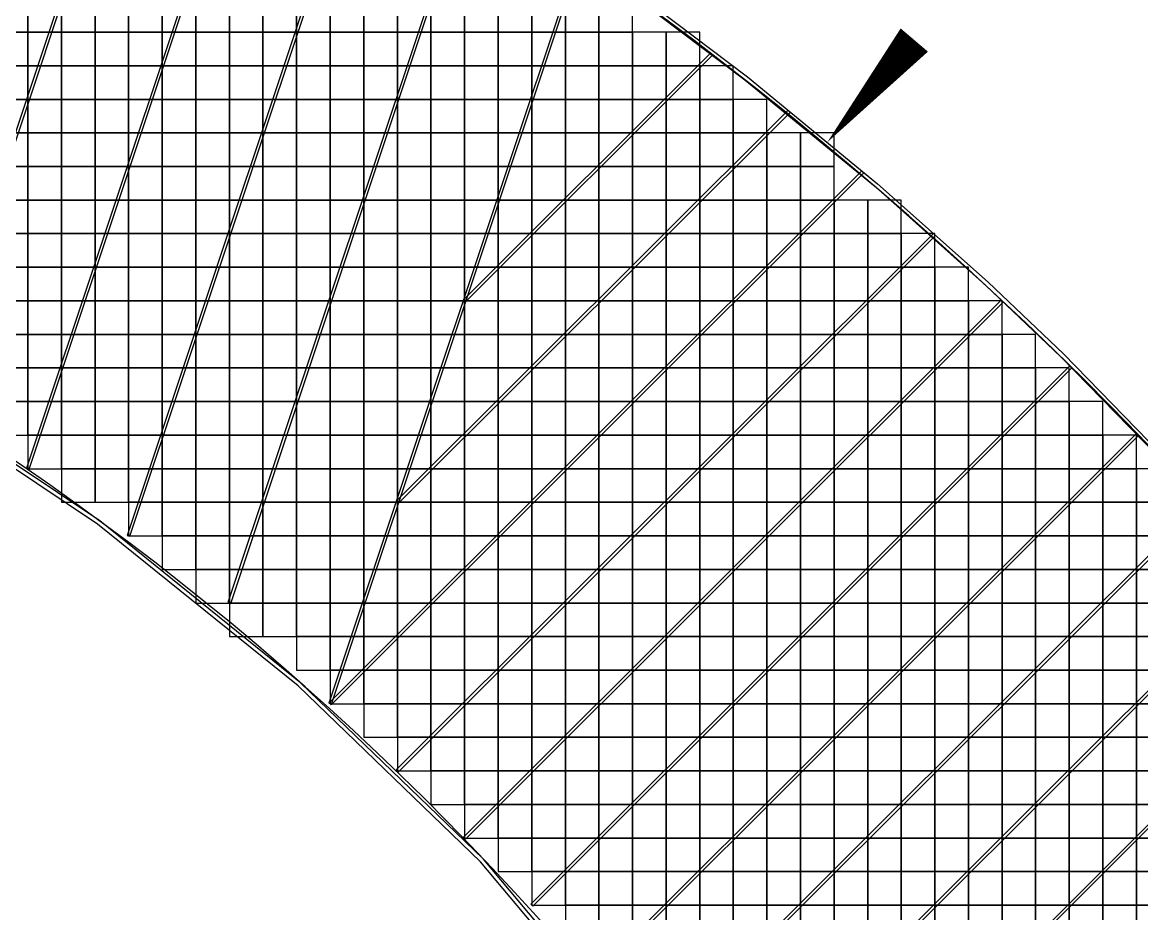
# Model space of a CAD drawing. Extents: x -31693 to 132909863, y -42052423 to 151957.
# Drawn here: x 114964 to 131622, y 89591 to 102862 of the extents above; entities that cross this region are included whole.
import ezdxf

# ---------------------------------------------------------------- set-up
doc = ezdxf.new("R2010")
doc.units = 0
doc.header["$LTSCALE"] = 1000
doc.header["$MEASUREMENT"] = 0
for name, color, linetype in [('500浮箱', 162, 'Continuous'), ('A-G-VISIBLE', 9, 'Continuous'), ('DIM_SYMB', 3, 'Continuous'), ('主龙骨', 4, 'Continuous'), ('边梁（14a槽钢', 3, 'Continuous')]:
    doc.layers.add(name, color=color, linetype=linetype)

# ---------------------------------------------------------------- blocks, each defined once
blk = doc.blocks.new('dasd')
at = {"layer": 'A-G-VISIBLE', "linetype": 'Continuous'}
for centre, radius, start, end in [((-132803.822, 42108.688), 57.677, 29.84645, 67.5516), ((-132803.304, 42112.783), 43.061, 27.6831, 69.1971)]:
    blk.add_arc(centre, radius, start, end, dxfattribs=at)

msp = doc.modelspace()

# ---------------------------------------------------------------- linework, layer by layer
at = {"layer": '500浮箱', "elevation": 2850}
for points in [[(114545, 102716), (115045, 102716), (115045, 103216), (114545, 103216)], [(115045, 102716), (115545, 102716), (115545, 103216), (115045, 103216)], [(115545, 102716), (116045, 102716), (116045, 103216), (115545, 103216)], [(116045, 102716), (116545, 102716), (116545, 103216), (116045, 103216)], [(116545, 102716), (117045, 102716), (117045, 103216), (116545, 103216)], [(117045, 102716), (117545, 102716), (117545, 103216), (117045, 103216)], [(117545, 102716), (118045, 102716), (118045, 103216), (117545, 103216)], [(118045, 102716), (118545, 102716), (118545, 103216), (118045, 103216)], [(118545, 102716), (119045, 102716), (119045, 103216), (118545, 103216)], [(119045, 102716), (119545, 102716), (119545, 103216), (119045, 103216)], [(119545, 102716), (120045, 102716), (120045, 103216), (119545, 103216)], [(120045, 102716), (120545, 102716), (120545, 103216), (120045, 103216)], [(120545, 102716), (121045, 102716), (121045, 103216), (120545, 103216)], [(121045, 102716), (121545, 102716), (121545, 103216), (121045, 103216)], [(121545, 102716), (122045, 102716), (122045, 103216), (121545, 103216)], [(122045, 102716), (122545, 102716), (122545, 103216), (122045, 103216)], [(122545, 102716), (123045, 102716), (123045, 103216), (122545, 103216)], [(123045, 102716), (123545, 102716), (123545, 103216), (123045, 103216)], [(123545, 102716), (124045, 102716), (124045, 103216), (123545, 103216)], [(114545, 102216), (115045, 102216), (115045, 102716), (114545, 102716)], [(115045, 102216), (115545, 102216), (115545, 102716), (115045, 102716)], [(115545, 102216), (116045, 102216), (116045, 102716), (115545, 102716)], [(116045, 102216), (116545, 102216), (116545, 102716), (116045, 102716)], [(116545, 102216), (117045, 102216), (117045, 102716), (116545, 102716)], [(117045, 102216), (117545, 102216), (117545, 102716), (117045, 102716)], [(117545, 102216), (118045, 102216), (118045, 102716), (117545, 102716)], [(118045, 102216), (118545, 102216), (118545, 102716), (118045, 102716)], [(118545, 102216), (119045, 102216), (119045, 102716), (118545, 102716)], [(119045, 102216), (119545, 102216), (119545, 102716), (119045, 102716)], [(119545, 102216), (120045, 102216), (120045, 102716), (119545, 102716)], [(120045, 102216), (120545, 102216), (120545, 102716), (120045, 102716)], [(120545, 102216), (121045, 102216), (121045, 102716), (120545, 102716)], [(121045, 102216), (121545, 102216), (121545, 102716), (121045, 102716)], [(121545, 102216), (122045, 102216), (122045, 102716), (121545, 102716)], [(122045, 102216), (122545, 102216), (122545, 102716), (122045, 102716)], [(122545, 102216), (123045, 102216), (123045, 102716), (122545, 102716)], [(123045, 102216), (123545, 102216), (123545, 102716), (123045, 102716)], [(123545, 102216), (124045, 102216), (124045, 102716), (123545, 102716)], [(124045, 102216), (124545, 102216), (124545, 102716), (124045, 102716)], [(124545, 102216), (125045, 102216), (125045, 102716), (124545, 102716)], [(114545, 101716), (115045, 101716), (115045, 102216), (114545, 102216)], [(115045, 101716), (115545, 101716), (115545, 102216), (115045, 102216)], [(115545, 101716), (116045, 101716), (116045, 102216), (115545, 102216)], [(116045, 101716), (116545, 101716), (116545, 102216), (116045, 102216)], [(116545, 101716), (117045, 101716), (117045, 102216), (116545, 102216)], [(117045, 101716), (117545, 101716), (117545, 102216), (117045, 102216)], [(117545, 101716), (118045, 101716), (118045, 102216), (117545, 102216)], [(118045, 101716), (118545, 101716), (118545, 102216), (118045, 102216)], [(118545, 101716), (119045, 101716), (119045, 102216), (118545, 102216)], [(119045, 101716), (119545, 101716), (119545, 102216), (119045, 102216)], [(119545, 101716), (120045, 101716), (120045, 102216), (119545, 102216)], [(120045, 101716), (120545, 101716), (120545, 102216), (120045, 102216)], [(120545, 101716), (121045, 101716), (121045, 102216), (120545, 102216)], [(121045, 101716), (121545, 101716), (121545, 102216), (121045, 102216)], [(121545, 101716), (122045, 101716), (122045, 102216), (121545, 102216)], [(122045, 101716), (122545, 101716), (122545, 102216), (122045, 102216)], [(122545, 101716), (123045, 101716), (123045, 102216), (122545, 102216)], [(123045, 101716), (123545, 101716), (123545, 102216), (123045, 102216)], [(123545, 101716), (124045, 101716), (124045, 102216), (123545, 102216)], [(124045, 101716), (124545, 101716), (124545, 102216), (124045, 102216)], [(124545, 101716), (125045, 101716), (125045, 102216), (124545, 102216)], [(125045, 101716), (125545, 101716), (125545, 102216), (125045, 102216)], [(114545, 101216), (115045, 101216), (115045, 101716), (114545, 101716)], [(115045, 101216), (115545, 101216), (115545, 101716), (115045, 101716)], [(115545, 101216), (116045, 101216), (116045, 101716), (115545, 101716)], [(116045, 101216), (116545, 101216), (116545, 101716), (116045, 101716)], [(116545, 101216), (117045, 101216), (117045, 101716), (116545, 101716)], [(117045, 101216), (117545, 101216), (117545, 101716), (117045, 101716)], [(117545, 101216), (118045, 101216), (118045, 101716), (117545, 101716)], [(118045, 101216), (118545, 101216), (118545, 101716), (118045, 101716)], [(118545, 101216), (119045, 101216), (119045, 101716), (118545, 101716)], [(119045, 101216), (119545, 101216), (119545, 101716), (119045, 101716)], [(119545, 101216), (120045, 101216), (120045, 101716), (119545, 101716)], [(120045, 101216), (120545, 101216), (120545, 101716), (120045, 101716)], [(120545, 101216), (121045, 101216), (121045, 101716), (120545, 101716)], [(121045, 101216), (121545, 101216), (121545, 101716), (121045, 101716)], [(121545, 101216), (122045, 101216), (122045, 101716), (121545, 101716)], [(122045, 101216), (122545, 101216), (122545, 101716), (122045, 101716)], [(122545, 101216), (123045, 101216), (123045, 101716), (122545, 101716)], [(123045, 101216), (123545, 101216), (123545, 101716), (123045, 101716)], [(123545, 101216), (124045, 101216), (124045, 101716), (123545, 101716)], [(124045, 101216), (124545, 101216), (124545, 101716), (124045, 101716)], [(124545, 101216), (125045, 101216), (125045, 101716), (124545, 101716)], [(125045, 101216), (125545, 101216), (125545, 101716), (125045, 101716)], [(125545, 101216), (126045, 101216), (126045, 101716), (125545, 101716)], [(114545, 100716), (115045, 100716), (115045, 101216), (114545, 101216)], [(115045, 100716), (115545, 100716), (115545, 101216), (115045, 101216)], [(115545, 100716), (116045, 100716), (116045, 101216), (115545, 101216)], [(116045, 100716), (116545, 100716), (116545, 101216), (116045, 101216)], [(116545, 100716), (117045, 100716), (117045, 101216), (116545, 101216)], [(117045, 100716), (117545, 100716), (117545, 101216), (117045, 101216)], [(117545, 100716), (118045, 100716), (118045, 101216), (117545, 101216)], [(118045, 100716), (118545, 100716), (118545, 101216), (118045, 101216)], [(118545, 100716), (119045, 100716), (119045, 101216), (118545, 101216)], [(119045, 100716), (119545, 100716), (119545, 101216), (119045, 101216)], [(119545, 100716), (120045, 100716), (120045, 101216), (119545, 101216)], [(120045, 100716), (120545, 100716), (120545, 101216), (120045, 101216)], [(120545, 100716), (121045, 100716), (121045, 101216), (120545, 101216)], [(121045, 100716), (121545, 100716), (121545, 101216), (121045, 101216)], [(121545, 100716), (122045, 100716), (122045, 101216), (121545, 101216)], [(122045, 100716), (122545, 100716), (122545, 101216), (122045, 101216)], [(122545, 100716), (123045, 100716), (123045, 101216), (122545, 101216)], [(123045, 100716), (123545, 100716), (123545, 101216), (123045, 101216)], [(123545, 100716), (124045, 100716), (124045, 101216), (123545, 101216)], [(124045, 100716), (124545, 100716), (124545, 101216), (124045, 101216)], [(124545, 100716), (125045, 100716), (125045, 101216), (124545, 101216)], [(125045, 100716), (125545, 100716), (125545, 101216), (125045, 101216)], [(125545, 100716), (126045, 100716), (126045, 101216), (125545, 101216)], [(126045, 100716), (126545, 100716), (126545, 101216), (126045, 101216)], [(126545, 100716), (127045, 100716), (127045, 101216), (126545, 101216)], [(114545, 100216), (115045, 100216), (115045, 100716), (114545, 100716)], [(115045, 100216), (115545, 100216), (115545, 100716), (115045, 100716)], [(115545, 100216), (116045, 100216), (116045, 100716), (115545, 100716)], [(116045, 100216), (116545, 100216), (116545, 100716), (116045, 100716)], [(116545, 100216), (117045, 100216), (117045, 100716), (116545, 100716)], [(117045, 100216), (117545, 100216), (117545, 100716), (117045, 100716)], [(117545, 100216), (118045, 100216), (118045, 100716), (117545, 100716)], [(118045, 100216), (118545, 100216), (118545, 100716), (118045, 100716)], [(118545, 100216), (119045, 100216), (119045, 100716), (118545, 100716)], [(119045, 100216), (119545, 100216), (119545, 100716), (119045, 100716)], [(119545, 100216), (120045, 100216), (120045, 100716), (119545, 100716)], [(120045, 100216), (120545, 100216), (120545, 100716), (120045, 100716)], [(120545, 100216), (121045, 100216), (121045, 100716), (120545, 100716)], [(121045, 100216), (121545, 100216), (121545, 100716), (121045, 100716)], [(121545, 100216), (122045, 100216), (122045, 100716), (121545, 100716)], [(122045, 100216), (122545, 100216), (122545, 100716), (122045, 100716)], [(122545, 100216), (123045, 100216), (123045, 100716), (122545, 100716)], [(123045, 100216), (123545, 100216), (123545, 100716), (123045, 100716)], [(123545, 100216), (124045, 100216), (124045, 100716), (123545, 100716)], [(124045, 100216), (124545, 100216), (124545, 100716), (124045, 100716)], [(124545, 100216), (125045, 100216), (125045, 100716), (124545, 100716)], [(125045, 100216), (125545, 100216), (125545, 100716), (125045, 100716)], [(125545, 100216), (126045, 100216), (126045, 100716), (125545, 100716)], [(126045, 100216), (126545, 100216), (126545, 100716), (126045, 100716)], [(126545, 100216), (127045, 100216), (127045, 100716), (126545, 100716)], [(114545, 99716), (115045, 99716), (115045, 100216), (114545, 100216)], [(115045, 99716), (115545, 99716), (115545, 100216), (115045, 100216)], [(115545, 99716), (116045, 99716), (116045, 100216), (115545, 100216)], [(116045, 99716), (116545, 99716), (116545, 100216), (116045, 100216)], [(116545, 99716), (117045, 99716), (117045, 100216), (116545, 100216)], [(117045, 99716), (117545, 99716), (117545, 100216), (117045, 100216)], [(117545, 99716), (118045, 99716), (118045, 100216), (117545, 100216)], [(118045, 99716), (118545, 99716), (118545, 100216), (118045, 100216)], [(118545, 99716), (119045, 99716), (119045, 100216), (118545, 100216)], [(119045, 99716), (119545, 99716), (119545, 100216), (119045, 100216)], [(119545, 99716), (120045, 99716), (120045, 100216), (119545, 100216)], [(120045, 99716), (120545, 99716), (120545, 100216), (120045, 100216)], [(120545, 99716), (121045, 99716), (121045, 100216), (120545, 100216)], [(121045, 99716), (121545, 99716), (121545, 100216), (121045, 100216)], [(121545, 99716), (122045, 99716), (122045, 100216), (121545, 100216)], [(122045, 99716), (122545, 99716), (122545, 100216), (122045, 100216)], [(122545, 99716), (123045, 99716), (123045, 100216), (122545, 100216)], [(123045, 99716), (123545, 99716), (123545, 100216), (123045, 100216)], [(123545, 99716), (124045, 99716), (124045, 100216), (123545, 100216)], [(124045, 99716), (124545, 99716), (124545, 100216), (124045, 100216)], [(124545, 99716), (125045, 99716), (125045, 100216), (124545, 100216)], [(125045, 99716), (125545, 99716), (125545, 100216), (125045, 100216)], [(125545, 99716), (126045, 99716), (126045, 100216), (125545, 100216)], [(126045, 99716), (126545, 99716), (126545, 100216), (126045, 100216)], [(126545, 99716), (127045, 99716), (127045, 100216), (126545, 100216)], [(127045, 99716), (127545, 99716), (127545, 100216), (127045, 100216)], [(127545, 99716), (128045, 99716), (128045, 100216), (127545, 100216)], [(114545, 99216), (115045, 99216), (115045, 99716), (114545, 99716)], [(115045, 99216), (115545, 99216), (115545, 99716), (115045, 99716)], [(115545, 99216), (116045, 99216), (116045, 99716), (115545, 99716)], [(116045, 99216), (116545, 99216), (116545, 99716), (116045, 99716)], [(116545, 99216), (117045, 99216), (117045, 99716), (116545, 99716)], [(117045, 99216), (117545, 99216), (117545, 99716), (117045, 99716)], [(117545, 99216), (118045, 99216), (118045, 99716), (117545, 99716)], [(118045, 99216), (118545, 99216), (118545, 99716), (118045, 99716)], [(118545, 99216), (119045, 99216), (119045, 99716), (118545, 99716)], [(119045, 99216), (119545, 99216), (119545, 99716), (119045, 99716)], [(119545, 99216), (120045, 99216), (120045, 99716), (119545, 99716)], [(120045, 99216), (120545, 99216), (120545, 99716), (120045, 99716)], [(120545, 99216), (121045, 99216), (121045, 99716), (120545, 99716)], [(121045, 99216), (121545, 99216), (121545, 99716), (121045, 99716)], [(121545, 99216), (122045, 99216), (122045, 99716), (121545, 99716)], [(122045, 99216), (122545, 99216), (122545, 99716), (122045, 99716)], [(122545, 99216), (123045, 99216), (123045, 99716), (122545, 99716)], [(123045, 99216), (123545, 99216), (123545, 99716), (123045, 99716)], [(123545, 99216), (124045, 99216), (124045, 99716), (123545, 99716)], [(124045, 99216), (124545, 99216), (124545, 99716), (124045, 99716)], [(124545, 99216), (125045, 99216), (125045, 99716), (124545, 99716)], [(125045, 99216), (125545, 99216), (125545, 99716), (125045, 99716)], [(125545, 99216), (126045, 99216), (126045, 99716), (125545, 99716)], [(126045, 99216), (126545, 99216), (126545, 99716), (126045, 99716)], [(126545, 99216), (127045, 99216), (127045, 99716), (126545, 99716)], [(127045, 99216), (127545, 99216), (127545, 99716), (127045, 99716)], [(127545, 99216), (128045, 99216), (128045, 99716), (127545, 99716)], [(128045, 99216), (128545, 99216), (128545, 99716), (128045, 99716)], [(114545, 98716), (115045, 98716), (115045, 99216), (114545, 99216)], [(115045, 98716), (115545, 98716), (115545, 99216), (115045, 99216)], [(115545, 98716), (116045, 98716), (116045, 99216), (115545, 99216)], [(116045, 98716), (116545, 98716), (116545, 99216), (116045, 99216)], [(116545, 98716), (117045, 98716), (117045, 99216), (116545, 99216)], [(117045, 98716), (117545, 98716), (117545, 99216), (117045, 99216)], [(117545, 98716), (118045, 98716), (118045, 99216), (117545, 99216)], [(118045, 98716), (118545, 98716), (118545, 99216), (118045, 99216)], [(118545, 98716), (119045, 98716), (119045, 99216), (118545, 99216)], [(119045, 98716), (119545, 98716), (119545, 99216), (119045, 99216)], [(119545, 98716), (120045, 98716), (120045, 99216), (119545, 99216)], [(120045, 98716), (120545, 98716), (120545, 99216), (120045, 99216)], [(120545, 98716), (121045, 98716), (121045, 99216), (120545, 99216)], [(121045, 98716), (121545, 98716), (121545, 99216), (121045, 99216)], [(121545, 98716), (122045, 98716), (122045, 99216), (121545, 99216)], [(122045, 98716), (122545, 98716), (122545, 99216), (122045, 99216)], [(122545, 98716), (123045, 98716), (123045, 99216), (122545, 99216)], [(123045, 98716), (123545, 98716), (123545, 99216), (123045, 99216)], [(123545, 98716), (124045, 98716), (124045, 99216), (123545, 99216)], [(124045, 98716), (124545, 98716), (124545, 99216), (124045, 99216)], [(124545, 98716), (125045, 98716), (125045, 99216), (124545, 99216)], [(125045, 98716), (125545, 98716), (125545, 99216), (125045, 99216)], [(125545, 98716), (126045, 98716), (126045, 99216), (125545, 99216)], [(126045, 98716), (126545, 98716), (126545, 99216), (126045, 99216)], [(126545, 98716), (127045, 98716), (127045, 99216), (126545, 99216)], [(127045, 98716), (127545, 98716), (127545, 99216), (127045, 99216)], [(127545, 98716), (128045, 98716), (128045, 99216), (127545, 99216)], [(128045, 98716), (128545, 98716), (128545, 99216), (128045, 99216)], [(128545, 98716), (129045, 98716), (129045, 99216), (128545, 99216)], [(114545, 98216), (115045, 98216), (115045, 98716), (114545, 98716)], [(115045, 98216), (115545, 98216), (115545, 98716), (115045, 98716)], [(115545, 98216), (116045, 98216), (116045, 98716), (115545, 98716)], [(116045, 98216), (116545, 98216), (116545, 98716), (116045, 98716)], [(116545, 98216), (117045, 98216), (117045, 98716), (116545, 98716)], [(117045, 98216), (117545, 98216), (117545, 98716), (117045, 98716)], [(117545, 98216), (118045, 98216), (118045, 98716), (117545, 98716)], [(118045, 98216), (118545, 98216), (118545, 98716), (118045, 98716)], [(118545, 98216), (119045, 98216), (119045, 98716), (118545, 98716)], [(119045, 98216), (119545, 98216), (119545, 98716), (119045, 98716)], [(119545, 98216), (120045, 98216), (120045, 98716), (119545, 98716)], [(120045, 98216), (120545, 98216), (120545, 98716), (120045, 98716)], [(120545, 98216), (121045, 98216), (121045, 98716), (120545, 98716)], [(121045, 98216), (121545, 98216), (121545, 98716), (121045, 98716)], [(121545, 98216), (122045, 98216), (122045, 98716), (121545, 98716)], [(122045, 98216), (122545, 98216), (122545, 98716), (122045, 98716)], [(122545, 98216), (123045, 98216), (123045, 98716), (122545, 98716)], [(123045, 98216), (123545, 98216), (123545, 98716), (123045, 98716)], [(123545, 98216), (124045, 98216), (124045, 98716), (123545, 98716)], [(124045, 98216), (124545, 98216), (124545, 98716), (124045, 98716)], [(124545, 98216), (125045, 98216), (125045, 98716), (124545, 98716)], [(125045, 98216), (125545, 98216), (125545, 98716), (125045, 98716)], [(125545, 98216), (126045, 98216), (126045, 98716), (125545, 98716)], [(126045, 98216), (126545, 98216), (126545, 98716), (126045, 98716)], [(126545, 98216), (127045, 98216), (127045, 98716), (126545, 98716)], [(127045, 98216), (127545, 98216), (127545, 98716), (127045, 98716)], [(127545, 98216), (128045, 98216), (128045, 98716), (127545, 98716)], [(128045, 98216), (128545, 98216), (128545, 98716), (128045, 98716)], [(128545, 98216), (129045, 98216), (129045, 98716), (128545, 98716)], [(129045, 98216), (129545, 98216), (129545, 98716), (129045, 98716)], [(114545, 97716), (115045, 97716), (115045, 98216), (114545, 98216)], [(115045, 97716), (115545, 97716), (115545, 98216), (115045, 98216)], [(115545, 97716), (116045, 97716), (116045, 98216), (115545, 98216)], [(116045, 97716), (116545, 97716), (116545, 98216), (116045, 98216)], [(116545, 97716), (117045, 97716), (117045, 98216), (116545, 98216)], [(117045, 97716), (117545, 97716), (117545, 98216), (117045, 98216)], [(117545, 97716), (118045, 97716), (118045, 98216), (117545, 98216)], [(118045, 97716), (118545, 97716), (118545, 98216), (118045, 98216)], [(118545, 97716), (119045, 97716), (119045, 98216), (118545, 98216)], [(119045, 97716), (119545, 97716), (119545, 98216), (119045, 98216)], [(119545, 97716), (120045, 97716), (120045, 98216), (119545, 98216)], [(120045, 97716), (120545, 97716), (120545, 98216), (120045, 98216)], [(120545, 97716), (121045, 97716), (121045, 98216), (120545, 98216)], [(121045, 97716), (121545, 97716), (121545, 98216), (121045, 98216)], [(121545, 97716), (122045, 97716), (122045, 98216), (121545, 98216)], [(122045, 97716), (122545, 97716), (122545, 98216), (122045, 98216)], [(122545, 97716), (123045, 97716), (123045, 98216), (122545, 98216)], [(123045, 97716), (123545, 97716), (123545, 98216), (123045, 98216)], [(123545, 97716), (124045, 97716), (124045, 98216), (123545, 98216)], [(124045, 97716), (124545, 97716), (124545, 98216), (124045, 98216)], [(124545, 97716), (125045, 97716), (125045, 98216), (124545, 98216)], [(125045, 97716), (125545, 97716), (125545, 98216), (125045, 98216)], [(125545, 97716), (126045, 97716), (126045, 98216), (125545, 98216)], [(126045, 97716), (126545, 97716), (126545, 98216), (126045, 98216)], [(126545, 97716), (127045, 97716), (127045, 98216), (126545, 98216)], [(127045, 97716), (127545, 97716), (127545, 98216), (127045, 98216)], [(127545, 97716), (128045, 97716), (128045, 98216), (127545, 98216)], [(128045, 97716), (128545, 97716), (128545, 98216), (128045, 98216)], [(128545, 97716), (129045, 97716), (129045, 98216), (128545, 98216)], [(129045, 97716), (129545, 97716), (129545, 98216), (129045, 98216)], [(129545, 97716), (130045, 97716), (130045, 98216), (129545, 98216)], [(114545, 97216), (115045, 97216), (115045, 97716), (114545, 97716)], [(115045, 97216), (115545, 97216), (115545, 97716), (115045, 97716)], [(115545, 97216), (116045, 97216), (116045, 97716), (115545, 97716)], [(116045, 97216), (116545, 97216), (116545, 97716), (116045, 97716)], [(116545, 97216), (117045, 97216), (117045, 97716), (116545, 97716)], [(117045, 97216), (117545, 97216), (117545, 97716), (117045, 97716)], [(117545, 97216), (118045, 97216), (118045, 97716), (117545, 97716)], [(118045, 97216), (118545, 97216), (118545, 97716), (118045, 97716)], [(118545, 97216), (119045, 97216), (119045, 97716), (118545, 97716)], [(119045, 97216), (119545, 97216), (119545, 97716), (119045, 97716)], [(119545, 97216), (120045, 97216), (120045, 97716), (119545, 97716)], [(120045, 97216), (120545, 97216), (120545, 97716), (120045, 97716)], [(120545, 97216), (121045, 97216), (121045, 97716), (120545, 97716)], [(121045, 97216), (121545, 97216), (121545, 97716), (121045, 97716)], [(121545, 97216), (122045, 97216), (122045, 97716), (121545, 97716)], [(122045, 97216), (122545, 97216), (122545, 97716), (122045, 97716)], [(122545, 97216), (123045, 97216), (123045, 97716), (122545, 97716)], [(123045, 97216), (123545, 97216), (123545, 97716), (123045, 97716)], [(123545, 97216), (124045, 97216), (124045, 97716), (123545, 97716)], [(124045, 97216), (124545, 97216), (124545, 97716), (124045, 97716)], [(124545, 97216), (125045, 97216), (125045, 97716), (124545, 97716)], [(125045, 97216), (125545, 97216), (125545, 97716), (125045, 97716)], [(125545, 97216), (126045, 97216), (126045, 97716), (125545, 97716)], [(126045, 97216), (126545, 97216), (126545, 97716), (126045, 97716)], [(126545, 97216), (127045, 97216), (127045, 97716), (126545, 97716)], [(127045, 97216), (127545, 97216), (127545, 97716), (127045, 97716)], [(127545, 97216), (128045, 97216), (128045, 97716), (127545, 97716)], [(128045, 97216), (128545, 97216), (128545, 97716), (128045, 97716)], [(128545, 97216), (129045, 97216), (129045, 97716), (128545, 97716)], [(129045, 97216), (129545, 97216), (129545, 97716), (129045, 97716)], [(129545, 97216), (130045, 97216), (130045, 97716), (129545, 97716)], [(130045, 97216), (130545, 97216), (130545, 97716), (130045, 97716)], [(114545, 96716), (115045, 96716), (115045, 97216), (114545, 97216)], [(115045, 96716), (115545, 96716), (115545, 97216), (115045, 97216)], [(115545, 96716), (116045, 96716), (116045, 97216), (115545, 97216)], [(116045, 96716), (116545, 96716), (116545, 97216), (116045, 97216)], [(116545, 96716), (117045, 96716), (117045, 97216), (116545, 97216)], [(117045, 96716), (117545, 96716), (117545, 97216), (117045, 97216)], [(117545, 96716), (118045, 96716), (118045, 97216), (117545, 97216)], [(118045, 96716), (118545, 96716), (118545, 97216), (118045, 97216)], [(118545, 96716), (119045, 96716), (119045, 97216), (118545, 97216)], [(119045, 96716), (119545, 96716), (119545, 97216), (119045, 97216)], [(119545, 96716), (120045, 96716), (120045, 97216), (119545, 97216)], [(120045, 96716), (120545, 96716), (120545, 97216), (120045, 97216)], [(120545, 96716), (121045, 96716), (121045, 97216), (120545, 97216)], [(121045, 96716), (121545, 96716), (121545, 97216), (121045, 97216)], [(121545, 96716), (122045, 96716), (122045, 97216), (121545, 97216)], [(122045, 96716), (122545, 96716), (122545, 97216), (122045, 97216)], [(122545, 96716), (123045, 96716), (123045, 97216), (122545, 97216)], [(123045, 96716), (123545, 96716), (123545, 97216), (123045, 97216)], [(123545, 96716), (124045, 96716), (124045, 97216), (123545, 97216)], [(124045, 96716), (124545, 96716), (124545, 97216), (124045, 97216)], [(124545, 96716), (125045, 96716), (125045, 97216), (124545, 97216)], [(125045, 96716), (125545, 96716), (125545, 97216), (125045, 97216)], [(125545, 96716), (126045, 96716), (126045, 97216), (125545, 97216)], [(126045, 96716), (126545, 96716), (126545, 97216), (126045, 97216)], [(126545, 96716), (127045, 96716), (127045, 97216), (126545, 97216)], [(127045, 96716), (127545, 96716), (127545, 97216), (127045, 97216)], [(127545, 96716), (128045, 96716), (128045, 97216), (127545, 97216)], [(128045, 96716), (128545, 96716), (128545, 97216), (128045, 97216)], [(128545, 96716), (129045, 96716), (129045, 97216), (128545, 97216)], [(129045, 96716), (129545, 96716), (129545, 97216), (129045, 97216)], [(129545, 96716), (130045, 96716), (130045, 97216), (129545, 97216)], [(130045, 96716), (130545, 96716), (130545, 97216), (130045, 97216)], [(130545, 96716), (131045, 96716), (131045, 97216), (130545, 97216)], [(115045, 96216), (115545, 96216), (115545, 96716), (115045, 96716)], [(115545, 96216), (116045, 96216), (116045, 96716), (115545, 96716)], [(116045, 96216), (116545, 96216), (116545, 96716), (116045, 96716)], [(116545, 96216), (117045, 96216), (117045, 96716), (116545, 96716)], [(117045, 96216), (117545, 96216), (117545, 96716), (117045, 96716)], [(117545, 96216), (118045, 96216), (118045, 96716), (117545, 96716)], [(118045, 96216), (118545, 96216), (118545, 96716), (118045, 96716)], [(118545, 96216), (119045, 96216), (119045, 96716), (118545, 96716)], [(119045, 96216), (119545, 96216), (119545, 96716), (119045, 96716)], [(119545, 96216), (120045, 96216), (120045, 96716), (119545, 96716)], [(120045, 96216), (120545, 96216), (120545, 96716), (120045, 96716)], [(120545, 96216), (121045, 96216), (121045, 96716), (120545, 96716)], [(121045, 96216), (121545, 96216), (121545, 96716), (121045, 96716)], [(121545, 96216), (122045, 96216), (122045, 96716), (121545, 96716)], [(122045, 96216), (122545, 96216), (122545, 96716), (122045, 96716)], [(122545, 96216), (123045, 96216), (123045, 96716), (122545, 96716)], [(123045, 96216), (123545, 96216), (123545, 96716), (123045, 96716)], [(123545, 96216), (124045, 96216), (124045, 96716), (123545, 96716)], [(124045, 96216), (124545, 96216), (124545, 96716), (124045, 96716)], [(124545, 96216), (125045, 96216), (125045, 96716), (124545, 96716)], [(125045, 96216), (125545, 96216), (125545, 96716), (125045, 96716)], [(125545, 96216), (126045, 96216), (126045, 96716), (125545, 96716)], [(126045, 96216), (126545, 96216), (126545, 96716), (126045, 96716)], [(126545, 96216), (127045, 96216), (127045, 96716), (126545, 96716)], [(127045, 96216), (127545, 96216), (127545, 96716), (127045, 96716)], [(127545, 96216), (128045, 96216), (128045, 96716), (127545, 96716)], [(128045, 96216), (128545, 96216), (128545, 96716), (128045, 96716)], [(128545, 96216), (129045, 96216), (129045, 96716), (128545, 96716)], [(129045, 96216), (129545, 96216), (129545, 96716), (129045, 96716)], [(129545, 96216), (130045, 96216), (130045, 96716), (129545, 96716)], [(130045, 96216), (130545, 96216), (130545, 96716), (130045, 96716)], [(130545, 96216), (131045, 96216), (131045, 96716), (130545, 96716)], [(131045, 96216), (131545, 96216), (131545, 96716), (131045, 96716)], [(115545, 95716), (116045, 95716), (116045, 96216), (115545, 96216)], [(116045, 95716), (116545, 95716), (116545, 96216), (116045, 96216)], [(116545, 95716), (117045, 95716), (117045, 96216), (116545, 96216)], [(117045, 95716), (117545, 95716), (117545, 96216), (117045, 96216)], [(117545, 95716), (118045, 95716), (118045, 96216), (117545, 96216)], [(118045, 95716), (118545, 95716), (118545, 96216), (118045, 96216)], [(118545, 95716), (119045, 95716), (119045, 96216), (118545, 96216)], [(119045, 95716), (119545, 95716), (119545, 96216), (119045, 96216)], [(119545, 95716), (120045, 95716), (120045, 96216), (119545, 96216)], [(120045, 95716), (120545, 95716), (120545, 96216), (120045, 96216)], [(120545, 95716), (121045, 95716), (121045, 96216), (120545, 96216)], [(121045, 95716), (121545, 95716), (121545, 96216), (121045, 96216)], [(121545, 95716), (122045, 95716), (122045, 96216), (121545, 96216)], [(122045, 95716), (122545, 95716), (122545, 96216), (122045, 96216)], [(122545, 95716), (123045, 95716), (123045, 96216), (122545, 96216)], [(123045, 95716), (123545, 95716), (123545, 96216), (123045, 96216)], [(123545, 95716), (124045, 95716), (124045, 96216), (123545, 96216)], [(124045, 95716), (124545, 95716), (124545, 96216), (124045, 96216)], [(124545, 95716), (125045, 95716), (125045, 96216), (124545, 96216)], [(125045, 95716), (125545, 95716), (125545, 96216), (125045, 96216)], [(125545, 95716), (126045, 95716), (126045, 96216), (125545, 96216)], [(126045, 95716), (126545, 95716), (126545, 96216), (126045, 96216)], [(126545, 95716), (127045, 95716), (127045, 96216), (126545, 96216)], [(127045, 95716), (127545, 95716), (127545, 96216), (127045, 96216)], [(127545, 95716), (128045, 95716), (128045, 96216), (127545, 96216)], [(128045, 95716), (128545, 95716), (128545, 96216), (128045, 96216)], [(128545, 95716), (129045, 95716), (129045, 96216), (128545, 96216)], [(129045, 95716), (129545, 95716), (129545, 96216), (129045, 96216)], [(129545, 95716), (130045, 95716), (130045, 96216), (129545, 96216)], [(130045, 95716), (130545, 95716), (130545, 96216), (130045, 96216)], [(130545, 95716), (131045, 95716), (131045, 96216), (130545, 96216)], [(131045, 95716), (131545, 95716), (131545, 96216), (131045, 96216)], [(131545, 95716), (132045, 95716), (132045, 96216), (131545, 96216)], [(116545, 95216), (117045, 95216), (117045, 95716), (116545, 95716)], [(117045, 95216), (117545, 95216), (117545, 95716), (117045, 95716)], [(117545, 95216), (118045, 95216), (118045, 95716), (117545, 95716)], [(118045, 95216), (118545, 95216), (118545, 95716), (118045, 95716)], [(118545, 95216), (119045, 95216), (119045, 95716), (118545, 95716)], [(119045, 95216), (119545, 95216), (119545, 95716), (119045, 95716)], [(119545, 95216), (120045, 95216), (120045, 95716), (119545, 95716)], [(120045, 95216), (120545, 95216), (120545, 95716), (120045, 95716)], [(120545, 95216), (121045, 95216), (121045, 95716), (120545, 95716)], [(121045, 95216), (121545, 95216), (121545, 95716), (121045, 95716)], [(121545, 95216), (122045, 95216), (122045, 95716), (121545, 95716)], [(122045, 95216), (122545, 95216), (122545, 95716), (122045, 95716)], [(122545, 95216), (123045, 95216), (123045, 95716), (122545, 95716)], [(123045, 95216), (123545, 95216), (123545, 95716), (123045, 95716)], [(123545, 95216), (124045, 95216), (124045, 95716), (123545, 95716)], [(124045, 95216), (124545, 95216), (124545, 95716), (124045, 95716)], [(124545, 95216), (125045, 95216), (125045, 95716), (124545, 95716)], [(125045, 95216), (125545, 95216), (125545, 95716), (125045, 95716)], [(125545, 95216), (126045, 95216), (126045, 95716), (125545, 95716)], [(126045, 95216), (126545, 95216), (126545, 95716), (126045, 95716)], [(126545, 95216), (127045, 95216), (127045, 95716), (126545, 95716)], [(127045, 95216), (127545, 95216), (127545, 95716), (127045, 95716)], [(127545, 95216), (128045, 95216), (128045, 95716), (127545, 95716)], [(128045, 95216), (128545, 95216), (128545, 95716), (128045, 95716)], [(128545, 95216), (129045, 95216), (129045, 95716), (128545, 95716)], [(129045, 95216), (129545, 95216), (129545, 95716), (129045, 95716)], [(129545, 95216), (130045, 95216), (130045, 95716), (129545, 95716)], [(130045, 95216), (130545, 95216), (130545, 95716), (130045, 95716)], [(130545, 95216), (131045, 95216), (131045, 95716), (130545, 95716)], [(131045, 95216), (131545, 95216), (131545, 95716), (131045, 95716)], [(131545, 95216), (132045, 95216), (132045, 95716), (131545, 95716)], [(117045, 94716), (117545, 94716), (117545, 95216), (117045, 95216)], [(117545, 94716), (118045, 94716), (118045, 95216), (117545, 95216)], [(118045, 94716), (118545, 94716), (118545, 95216), (118045, 95216)], [(118545, 94716), (119045, 94716), (119045, 95216), (118545, 95216)], [(119045, 94716), (119545, 94716), (119545, 95216), (119045, 95216)], [(119545, 94716), (120045, 94716), (120045, 95216), (119545, 95216)], [(120045, 94716), (120545, 94716), (120545, 95216), (120045, 95216)], [(120545, 94716), (121045, 94716), (121045, 95216), (120545, 95216)], [(121045, 94716), (121545, 94716), (121545, 95216), (121045, 95216)], [(121545, 94716), (122045, 94716), (122045, 95216), (121545, 95216)], [(122045, 94716), (122545, 94716), (122545, 95216), (122045, 95216)], [(122545, 94716), (123045, 94716), (123045, 95216), (122545, 95216)], [(123045, 94716), (123545, 94716), (123545, 95216), (123045, 95216)], [(123545, 94716), (124045, 94716), (124045, 95216), (123545, 95216)], [(124045, 94716), (124545, 94716), (124545, 95216), (124045, 95216)], [(124545, 94716), (125045, 94716), (125045, 95216), (124545, 95216)], [(125045, 94716), (125545, 94716), (125545, 95216), (125045, 95216)], [(125545, 94716), (126045, 94716), (126045, 95216), (125545, 95216)], [(126045, 94716), (126545, 94716), (126545, 95216), (126045, 95216)], [(126545, 94716), (127045, 94716), (127045, 95216), (126545, 95216)], [(127045, 94716), (127545, 94716), (127545, 95216), (127045, 95216)], [(127545, 94716), (128045, 94716), (128045, 95216), (127545, 95216)], [(128045, 94716), (128545, 94716), (128545, 95216), (128045, 95216)], [(128545, 94716), (129045, 94716), (129045, 95216), (128545, 95216)], [(129045, 94716), (129545, 94716), (129545, 95216), (129045, 95216)], [(129545, 94716), (130045, 94716), (130045, 95216), (129545, 95216)], [(130045, 94716), (130545, 94716), (130545, 95216), (130045, 95216)], [(130545, 94716), (131045, 94716), (131045, 95216), (130545, 95216)], [(131045, 94716), (131545, 94716), (131545, 95216), (131045, 95216)], [(131545, 94716), (132045, 94716), (132045, 95216), (131545, 95216)], [(117545, 94216), (118045, 94216), (118045, 94716), (117545, 94716)], [(118045, 94216), (118545, 94216), (118545, 94716), (118045, 94716)], [(118545, 94216), (119045, 94216), (119045, 94716), (118545, 94716)], [(119045, 94216), (119545, 94216), (119545, 94716), (119045, 94716)], [(119545, 94216), (120045, 94216), (120045, 94716), (119545, 94716)], [(120045, 94216), (120545, 94216), (120545, 94716), (120045, 94716)], [(120545, 94216), (121045, 94216), (121045, 94716), (120545, 94716)], [(121045, 94216), (121545, 94216), (121545, 94716), (121045, 94716)], [(121545, 94216), (122045, 94216), (122045, 94716), (121545, 94716)], [(122045, 94216), (122545, 94216), (122545, 94716), (122045, 94716)], [(122545, 94216), (123045, 94216), (123045, 94716), (122545, 94716)], [(123045, 94216), (123545, 94216), (123545, 94716), (123045, 94716)], [(123545, 94216), (124045, 94216), (124045, 94716), (123545, 94716)], [(124045, 94216), (124545, 94216), (124545, 94716), (124045, 94716)], [(124545, 94216), (125045, 94216), (125045, 94716), (124545, 94716)], [(125045, 94216), (125545, 94216), (125545, 94716), (125045, 94716)], [(125545, 94216), (126045, 94216), (126045, 94716), (125545, 94716)], [(126045, 94216), (126545, 94216), (126545, 94716), (126045, 94716)], [(126545, 94216), (127045, 94216), (127045, 94716), (126545, 94716)], [(127045, 94216), (127545, 94216), (127545, 94716), (127045, 94716)], [(127545, 94216), (128045, 94216), (128045, 94716), (127545, 94716)], [(128045, 94216), (128545, 94216), (128545, 94716), (128045, 94716)], [(128545, 94216), (129045, 94216), (129045, 94716), (128545, 94716)], [(129045, 94216), (129545, 94216), (129545, 94716), (129045, 94716)], [(129545, 94216), (130045, 94216), (130045, 94716), (129545, 94716)], [(130045, 94216), (130545, 94216), (130545, 94716), (130045, 94716)], [(130545, 94216), (131045, 94216), (131045, 94716), (130545, 94716)], [(131045, 94216), (131545, 94216), (131545, 94716), (131045, 94716)], [(131545, 94216), (132045, 94216), (132045, 94716), (131545, 94716)], [(118045, 93716), (118545, 93716), (118545, 94216), (118045, 94216)], [(118545, 93716), (119045, 93716), (119045, 94216), (118545, 94216)], [(119045, 93716), (119545, 93716), (119545, 94216), (119045, 94216)], [(119545, 93716), (120045, 93716), (120045, 94216), (119545, 94216)], [(120045, 93716), (120545, 93716), (120545, 94216), (120045, 94216)], [(120545, 93716), (121045, 93716), (121045, 94216), (120545, 94216)], [(121045, 93716), (121545, 93716), (121545, 94216), (121045, 94216)], [(121545, 93716), (122045, 93716), (122045, 94216), (121545, 94216)], [(122045, 93716), (122545, 93716), (122545, 94216), (122045, 94216)], [(122545, 93716), (123045, 93716), (123045, 94216), (122545, 94216)], [(123045, 93716), (123545, 93716), (123545, 94216), (123045, 94216)], [(123545, 93716), (124045, 93716), (124045, 94216), (123545, 94216)], [(124045, 93716), (124545, 93716), (124545, 94216), (124045, 94216)], [(124545, 93716), (125045, 93716), (125045, 94216), (124545, 94216)], [(125045, 93716), (125545, 93716), (125545, 94216), (125045, 94216)], [(125545, 93716), (126045, 93716), (126045, 94216), (125545, 94216)], [(126045, 93716), (126545, 93716), (126545, 94216), (126045, 94216)], [(126545, 93716), (127045, 93716), (127045, 94216), (126545, 94216)], [(127045, 93716), (127545, 93716), (127545, 94216), (127045, 94216)], [(127545, 93716), (128045, 93716), (128045, 94216), (127545, 94216)], [(128045, 93716), (128545, 93716), (128545, 94216), (128045, 94216)], [(128545, 93716), (129045, 93716), (129045, 94216), (128545, 94216)], [(129045, 93716), (129545, 93716), (129545, 94216), (129045, 94216)], [(129545, 93716), (130045, 93716), (130045, 94216), (129545, 94216)], [(130045, 93716), (130545, 93716), (130545, 94216), (130045, 94216)], [(130545, 93716), (131045, 93716), (131045, 94216), (130545, 94216)], [(131045, 93716), (131545, 93716), (131545, 94216), (131045, 94216)], [(131545, 93716), (132045, 93716), (132045, 94216), (131545, 94216)], [(119045, 93216), (119545, 93216), (119545, 93716), (119045, 93716)], [(119545, 93216), (120045, 93216), (120045, 93716), (119545, 93716)], [(120045, 93216), (120545, 93216), (120545, 93716), (120045, 93716)], [(120545, 93216), (121045, 93216), (121045, 93716), (120545, 93716)], [(121045, 93216), (121545, 93216), (121545, 93716), (121045, 93716)], [(121545, 93216), (122045, 93216), (122045, 93716), (121545, 93716)], [(122045, 93216), (122545, 93216), (122545, 93716), (122045, 93716)], [(122545, 93216), (123045, 93216), (123045, 93716), (122545, 93716)], [(123045, 93216), (123545, 93216), (123545, 93716), (123045, 93716)], [(123545, 93216), (124045, 93216), (124045, 93716), (123545, 93716)], [(124045, 93216), (124545, 93216), (124545, 93716), (124045, 93716)], [(124545, 93216), (125045, 93216), (125045, 93716), (124545, 93716)], [(125045, 93216), (125545, 93216), (125545, 93716), (125045, 93716)], [(125545, 93216), (126045, 93216), (126045, 93716), (125545, 93716)], [(126045, 93216), (126545, 93216), (126545, 93716), (126045, 93716)], [(126545, 93216), (127045, 93216), (127045, 93716), (126545, 93716)], [(127045, 93216), (127545, 93216), (127545, 93716), (127045, 93716)], [(127545, 93216), (128045, 93216), (128045, 93716), (127545, 93716)], [(128045, 93216), (128545, 93216), (128545, 93716), (128045, 93716)], [(128545, 93216), (129045, 93216), (129045, 93716), (128545, 93716)], [(129045, 93216), (129545, 93216), (129545, 93716), (129045, 93716)], [(129545, 93216), (130045, 93216), (130045, 93716), (129545, 93716)], [(130045, 93216), (130545, 93216), (130545, 93716), (130045, 93716)], [(130545, 93216), (131045, 93216), (131045, 93716), (130545, 93716)], [(131045, 93216), (131545, 93216), (131545, 93716), (131045, 93716)], [(131545, 93216), (132045, 93216), (132045, 93716), (131545, 93716)], [(119545, 92716), (120045, 92716), (120045, 93216), (119545, 93216)], [(120045, 92716), (120545, 92716), (120545, 93216), (120045, 93216)], [(120545, 92716), (121045, 92716), (121045, 93216), (120545, 93216)], [(121045, 92716), (121545, 92716), (121545, 93216), (121045, 93216)], [(121545, 92716), (122045, 92716), (122045, 93216), (121545, 93216)], [(122045, 92716), (122545, 92716), (122545, 93216), (122045, 93216)], [(122545, 92716), (123045, 92716), (123045, 93216), (122545, 93216)], [(123045, 92716), (123545, 92716), (123545, 93216), (123045, 93216)], [(123545, 92716), (124045, 92716), (124045, 93216), (123545, 93216)], [(124045, 92716), (124545, 92716), (124545, 93216), (124045, 93216)], [(124545, 92716), (125045, 92716), (125045, 93216), (124545, 93216)], [(125045, 92716), (125545, 92716), (125545, 93216), (125045, 93216)], [(125545, 92716), (126045, 92716), (126045, 93216), (125545, 93216)], [(126045, 92716), (126545, 92716), (126545, 93216), (126045, 93216)], [(126545, 92716), (127045, 92716), (127045, 93216), (126545, 93216)], [(127045, 92716), (127545, 92716), (127545, 93216), (127045, 93216)], [(127545, 92716), (128045, 92716), (128045, 93216), (127545, 93216)], [(128045, 92716), (128545, 92716), (128545, 93216), (128045, 93216)], [(128545, 92716), (129045, 92716), (129045, 93216), (128545, 93216)], [(129045, 92716), (129545, 92716), (129545, 93216), (129045, 93216)], [(129545, 92716), (130045, 92716), (130045, 93216), (129545, 93216)], [(130045, 92716), (130545, 92716), (130545, 93216), (130045, 93216)], [(130545, 92716), (131045, 92716), (131045, 93216), (130545, 93216)], [(131045, 92716), (131545, 92716), (131545, 93216), (131045, 93216)], [(131545, 92716), (132045, 92716), (132045, 93216), (131545, 93216)], [(120045, 92216), (120545, 92216), (120545, 92716), (120045, 92716)], [(120545, 92216), (121045, 92216), (121045, 92716), (120545, 92716)], [(121045, 92216), (121545, 92216), (121545, 92716), (121045, 92716)], [(121545, 92216), (122045, 92216), (122045, 92716), (121545, 92716)], [(122045, 92216), (122545, 92216), (122545, 92716), (122045, 92716)], [(122545, 92216), (123045, 92216), (123045, 92716), (122545, 92716)], [(123045, 92216), (123545, 92216), (123545, 92716), (123045, 92716)], [(123545, 92216), (124045, 92216), (124045, 92716), (123545, 92716)], [(124045, 92216), (124545, 92216), (124545, 92716), (124045, 92716)], [(124545, 92216), (125045, 92216), (125045, 92716), (124545, 92716)], [(125045, 92216), (125545, 92216), (125545, 92716), (125045, 92716)], [(125545, 92216), (126045, 92216), (126045, 92716), (125545, 92716)], [(126045, 92216), (126545, 92216), (126545, 92716), (126045, 92716)], [(126545, 92216), (127045, 92216), (127045, 92716), (126545, 92716)], [(127045, 92216), (127545, 92216), (127545, 92716), (127045, 92716)], [(127545, 92216), (128045, 92216), (128045, 92716), (127545, 92716)], [(128045, 92216), (128545, 92216), (128545, 92716), (128045, 92716)], [(128545, 92216), (129045, 92216), (129045, 92716), (128545, 92716)], [(129045, 92216), (129545, 92216), (129545, 92716), (129045, 92716)], [(129545, 92216), (130045, 92216), (130045, 92716), (129545, 92716)], [(130045, 92216), (130545, 92216), (130545, 92716), (130045, 92716)], [(130545, 92216), (131045, 92216), (131045, 92716), (130545, 92716)], [(131045, 92216), (131545, 92216), (131545, 92716), (131045, 92716)], [(131545, 92216), (132045, 92216), (132045, 92716), (131545, 92716)], [(120545, 91716), (121045, 91716), (121045, 92216), (120545, 92216)], [(121045, 91716), (121545, 91716), (121545, 92216), (121045, 92216)], [(121545, 91716), (122045, 91716), (122045, 92216), (121545, 92216)], [(122045, 91716), (122545, 91716), (122545, 92216), (122045, 92216)], [(122545, 91716), (123045, 91716), (123045, 92216), (122545, 92216)], [(123045, 91716), (123545, 91716), (123545, 92216), (123045, 92216)], [(123545, 91716), (124045, 91716), (124045, 92216), (123545, 92216)], [(124045, 91716), (124545, 91716), (124545, 92216), (124045, 92216)], [(124545, 91716), (125045, 91716), (125045, 92216), (124545, 92216)], [(125045, 91716), (125545, 91716), (125545, 92216), (125045, 92216)], [(125545, 91716), (126045, 91716), (126045, 92216), (125545, 92216)], [(126045, 91716), (126545, 91716), (126545, 92216), (126045, 92216)], [(126545, 91716), (127045, 91716), (127045, 92216), (126545, 92216)], [(127045, 91716), (127545, 91716), (127545, 92216), (127045, 92216)], [(127545, 91716), (128045, 91716), (128045, 92216), (127545, 92216)], [(128045, 91716), (128545, 91716), (128545, 92216), (128045, 92216)], [(128545, 91716), (129045, 91716), (129045, 92216), (128545, 92216)], [(129045, 91716), (129545, 91716), (129545, 92216), (129045, 92216)], [(129545, 91716), (130045, 91716), (130045, 92216), (129545, 92216)], [(130045, 91716), (130545, 91716), (130545, 92216), (130045, 92216)], [(130545, 91716), (131045, 91716), (131045, 92216), (130545, 92216)], [(131045, 91716), (131545, 91716), (131545, 92216), (131045, 92216)], [(131545, 91716), (132045, 91716), (132045, 92216), (131545, 92216)], [(121045, 91216), (121545, 91216), (121545, 91716), (121045, 91716)], [(121545, 91216), (122045, 91216), (122045, 91716), (121545, 91716)], [(122045, 91216), (122545, 91216), (122545, 91716), (122045, 91716)], [(122545, 91216), (123045, 91216), (123045, 91716), (122545, 91716)], [(123045, 91216), (123545, 91216), (123545, 91716), (123045, 91716)], [(123545, 91216), (124045, 91216), (124045, 91716), (123545, 91716)], [(124045, 91216), (124545, 91216), (124545, 91716), (124045, 91716)], [(124545, 91216), (125045, 91216), (125045, 91716), (124545, 91716)], [(125045, 91216), (125545, 91216), (125545, 91716), (125045, 91716)], [(125545, 91216), (126045, 91216), (126045, 91716), (125545, 91716)], [(126045, 91216), (126545, 91216), (126545, 91716), (126045, 91716)], [(126545, 91216), (127045, 91216), (127045, 91716), (126545, 91716)], [(127045, 91216), (127545, 91216), (127545, 91716), (127045, 91716)], [(127545, 91216), (128045, 91216), (128045, 91716), (127545, 91716)], [(128045, 91216), (128545, 91216), (128545, 91716), (128045, 91716)], [(128545, 91216), (129045, 91216), (129045, 91716), (128545, 91716)], [(129045, 91216), (129545, 91216), (129545, 91716), (129045, 91716)], [(129545, 91216), (130045, 91216), (130045, 91716), (129545, 91716)], [(130045, 91216), (130545, 91216), (130545, 91716), (130045, 91716)], [(130545, 91216), (131045, 91216), (131045, 91716), (130545, 91716)], [(131045, 91216), (131545, 91216), (131545, 91716), (131045, 91716)], [(131545, 91216), (132045, 91216), (132045, 91716), (131545, 91716)], [(121545, 90716), (122045, 90716), (122045, 91216), (121545, 91216)], [(122045, 90716), (122545, 90716), (122545, 91216), (122045, 91216)], [(122545, 90716), (123045, 90716), (123045, 91216), (122545, 91216)], [(123045, 90716), (123545, 90716), (123545, 91216), (123045, 91216)], [(123545, 90716), (124045, 90716), (124045, 91216), (123545, 91216)], [(124045, 90716), (124545, 90716), (124545, 91216), (124045, 91216)], [(124545, 90716), (125045, 90716), (125045, 91216), (124545, 91216)], [(125045, 90716), (125545, 90716), (125545, 91216), (125045, 91216)], [(125545, 90716), (126045, 90716), (126045, 91216), (125545, 91216)], [(126045, 90716), (126545, 90716), (126545, 91216), (126045, 91216)], [(126545, 90716), (127045, 90716), (127045, 91216), (126545, 91216)], [(127045, 90716), (127545, 90716), (127545, 91216), (127045, 91216)], [(127545, 90716), (128045, 90716), (128045, 91216), (127545, 91216)], [(128045, 90716), (128545, 90716), (128545, 91216), (128045, 91216)], [(128545, 90716), (129045, 90716), (129045, 91216), (128545, 91216)], [(129045, 90716), (129545, 90716), (129545, 91216), (129045, 91216)], [(129545, 90716), (130045, 90716), (130045, 91216), (129545, 91216)], [(130045, 90716), (130545, 90716), (130545, 91216), (130045, 91216)], [(130545, 90716), (131045, 90716), (131045, 91216), (130545, 91216)], [(131045, 90716), (131545, 90716), (131545, 91216), (131045, 91216)], [(131545, 90716), (132045, 90716), (132045, 91216), (131545, 91216)], [(122045, 90216), (122545, 90216), (122545, 90716), (122045, 90716)], [(122545, 90216), (123045, 90216), (123045, 90716), (122545, 90716)], [(123045, 90216), (123545, 90216), (123545, 90716), (123045, 90716)], [(123545, 90216), (124045, 90216), (124045, 90716), (123545, 90716)], [(124045, 90216), (124545, 90216), (124545, 90716), (124045, 90716)], [(124545, 90216), (125045, 90216), (125045, 90716), (124545, 90716)], [(125045, 90216), (125545, 90216), (125545, 90716), (125045, 90716)], [(125545, 90216), (126045, 90216), (126045, 90716), (125545, 90716)], [(126045, 90216), (126545, 90216), (126545, 90716), (126045, 90716)], [(126545, 90216), (127045, 90216), (127045, 90716), (126545, 90716)], [(127045, 90216), (127545, 90216), (127545, 90716), (127045, 90716)], [(127545, 90216), (128045, 90216), (128045, 90716), (127545, 90716)], [(128045, 90216), (128545, 90216), (128545, 90716), (128045, 90716)], [(128545, 90216), (129045, 90216), (129045, 90716), (128545, 90716)], [(129045, 90216), (129545, 90216), (129545, 90716), (129045, 90716)], [(129545, 90216), (130045, 90216), (130045, 90716), (129545, 90716)], [(130045, 90216), (130545, 90216), (130545, 90716), (130045, 90716)], [(130545, 90216), (131045, 90216), (131045, 90716), (130545, 90716)], [(131045, 90216), (131545, 90216), (131545, 90716), (131045, 90716)], [(131545, 90216), (132045, 90216), (132045, 90716), (131545, 90716)], [(122545, 89716), (123045, 89716), (123045, 90216), (122545, 90216)], [(123045, 89716), (123545, 89716), (123545, 90216), (123045, 90216)], [(123545, 89716), (124045, 89716), (124045, 90216), (123545, 90216)], [(124045, 89716), (124545, 89716), (124545, 90216), (124045, 90216)], [(124545, 89716), (125045, 89716), (125045, 90216), (124545, 90216)], [(125045, 89716), (125545, 89716), (125545, 90216), (125045, 90216)], [(125545, 89716), (126045, 89716), (126045, 90216), (125545, 90216)], [(126045, 89716), (126545, 89716), (126545, 90216), (126045, 90216)], [(126545, 89716), (127045, 89716), (127045, 90216), (126545, 90216)], [(127045, 89716), (127545, 89716), (127545, 90216), (127045, 90216)], [(127545, 89716), (128045, 89716), (128045, 90216), (127545, 90216)], [(128045, 89716), (128545, 89716), (128545, 90216), (128045, 90216)], [(128545, 89716), (129045, 89716), (129045, 90216), (128545, 90216)], [(129045, 89716), (129545, 89716), (129545, 90216), (129045, 90216)], [(129545, 89716), (130045, 89716), (130045, 90216), (129545, 90216)], [(130045, 89716), (130545, 89716), (130545, 90216), (130045, 90216)], [(130545, 89716), (131045, 89716), (131045, 90216), (130545, 90216)], [(131045, 89716), (131545, 89716), (131545, 90216), (131045, 90216)], [(131545, 89716), (132045, 89716), (132045, 90216), (131545, 90216)], [(123045, 89216), (123545, 89216), (123545, 89716), (123045, 89716)], [(123545, 89216), (124045, 89216), (124045, 89716), (123545, 89716)], [(124045, 89216), (124545, 89216), (124545, 89716), (124045, 89716)], [(124545, 89216), (125045, 89216), (125045, 89716), (124545, 89716)], [(125045, 89216), (125545, 89216), (125545, 89716), (125045, 89716)], [(125545, 89216), (126045, 89216), (126045, 89716), (125545, 89716)], [(126045, 89216), (126545, 89216), (126545, 89716), (126045, 89716)], [(126545, 89216), (127045, 89216), (127045, 89716), (126545, 89716)], [(127045, 89216), (127545, 89216), (127545, 89716), (127045, 89716)], [(127545, 89216), (128045, 89216), (128045, 89716), (127545, 89716)], [(128045, 89216), (128545, 89216), (128545, 89716), (128045, 89716)], [(128545, 89216), (129045, 89216), (129045, 89716), (128545, 89716)], [(129045, 89216), (129545, 89216), (129545, 89716), (129045, 89716)], [(129545, 89216), (130045, 89216), (130045, 89716), (129545, 89716)], [(130045, 89216), (130545, 89216), (130545, 89716), (130045, 89716)], [(130545, 89216), (131045, 89216), (131045, 89716), (130545, 89716)], [(131045, 89216), (131545, 89216), (131545, 89716), (131045, 89716)], [(131545, 89216), (132045, 89216), (132045, 89716), (131545, 89716)]]:
    msp.add_lwpolyline(points, close=True, dxfattribs=at)
at = {"layer": 'DIM_SYMB'}
msp.add_lwpolyline([(134678, 104526, 0, 0, 0), (129880, 104526, 0, 0, 0), (126943, 101076, 0, 533, 0), (128239, 102599, 0, 0, 0)], format="xyseb", dxfattribs=at)
at = {"layer": '主龙骨', "elevation": 2850}
for points in [[(117022, 107716), (113524, 97223), (113565, 97209), (117045, 107648)], [(118555, 106814), (115024, 96223), (115065, 96209), (118593, 106792)], [(120088, 105913), (116524, 95223), (116565, 95209), (120125, 105890)], [(121603, 104957), (118024, 94223), (118065, 94209), (121640, 104933)], [(123234, 103853), (119524, 92723), (119565, 92709), (123271, 103827)], [(125202, 102398), (121529, 98731), (121560, 98701), (125237, 102372)], [(126361, 101554), (120529, 95731), (120560, 95701), (126394, 101527)], [(127459, 100652), (119529, 92731), (119560, 92701), (127493, 100625)], [(128523, 99716), (120529, 91731), (120560, 91701), (128545, 99677)], [(129536, 98729), (121529, 90731), (121560, 90701), (129567, 98699)], [(130556, 97749), (122529, 89731), (122560, 89701), (130586, 97719)], [(131551, 96744), (123365, 88566), (123395, 88536), (131581, 96713)], [(132523, 95716), (124323, 87528), (124353, 87497), (132551, 95683)], [(133471, 94659), (125191, 86388), (125221, 86357), (133499, 94627)], [(134428, 93620), (126029, 85231), (126060, 85201), (134455, 93587)]]:
    msp.add_lwpolyline(points, dxfattribs=at)
at = {"layer": '边梁（14a槽钢', "elevation": 2850}
for points in [[(104343, 112660), (110976, 110434), (114738, 108860), (117718, 107346), (120369, 105808), (122645, 104332), (124160, 103261), (125754, 102053), (127693, 100460), (129338, 98992), (130460, 97924), (132087, 96255), (134089, 94032), (135172, 92717), (135818, 91895), (136423, 91095), (137754, 89228)], [(104326, 112605), (110955, 110380), (114713, 108807), (117690, 107295), (120339, 105759), (122612, 104283), (124126, 103214), (125718, 102007), (127656, 100416), (129299, 98949), (130419, 97883), (132045, 96216), (134045, 93994), (135127, 92681), (135772, 91860), (136377, 91061), (137706, 89196)], [(130401, 57943), (130731, 59714), (130955, 61258), (131169, 63414), (131279, 66237), (131186, 69237), (130874, 72237), (130527, 74317), (130114, 76216), (129237, 79312), (128738, 80751), (127172, 83489), (125255, 86314), (121826, 90404), (119105, 93028), (116116, 95438), (112945, 97560), (108636, 99851), (104880, 101412), (99244, 103478), (92930, 105385), (88229, 106540), (81546, 107805), (76755, 108450)], [(130344, 57955), (130674, 59724), (130897, 61265), (131111, 63418), (131221, 66237), (131128, 69233), (130816, 72229), (130470, 74306), (130058, 76202), (129181, 79295), (128685, 80727), (127123, 83458), (125209, 86279), (121784, 90364), (119067, 92984), (116082, 95391), (112915, 97510), (108611, 99799), (104859, 101358), (99225, 103423), (92914, 105329), (88216, 106483), (81537, 107748), (76749, 108392)]]:
    msp.add_lwpolyline(points, dxfattribs=at)

# ---------------------------------------------------------------- block references
at = {"xscale": 1000, "yscale": 1000, "zscale": 1000}
msp.add_blockref('dasd', (132893911, -42052037, 2850), dxfattribs=at)

doc.saveas('drawing.dxf')
